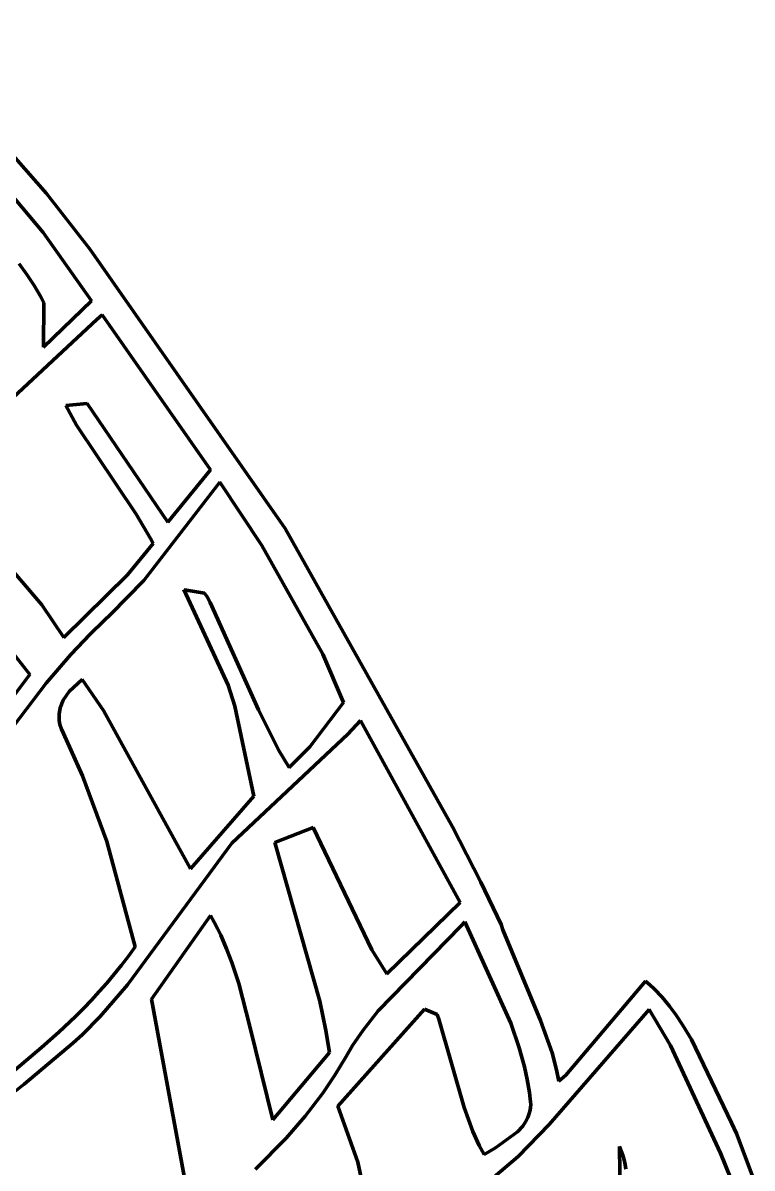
# Model space of a CAD drawing. Header units: millimetres. Extents: x 0 to 12.5, y 0 to 14.6.
# Drawn here: x 8.448 to 9.576, y 4.934 to 6.707 of the extents above; entities that cross this region are included whole.
import ezdxf

# ---------------------------------------------------------------- set-up
doc = ezdxf.new("R2010")
doc.units = ezdxf.units.MM
doc.layers.add('color#131313ff', color=7, linetype='CONTINUOUS', lineweight=100)
doc.layers.add('color#fcfcfcff', color=7, linetype='CONTINUOUS', lineweight=100)

msp = doc.modelspace()

# ---------------------------------------------------------------- linework, layer by layer
at = {"layer": 'color#131313ff'}
for p, q in [((8.2507, 6.707), (8.484, 6.4429)), ((8.4787, 6.3825), (8.4025, 6.4726)), ((8.484, 6.4429), (8.5516, 6.3564)), ((8.5538, 6.2767), (8.4787, 6.3825)), ((8.5516, 6.3564), (8.8535, 5.9244)), ((8.4417, 6.3338), (8.4538, 6.3175)), ((8.4538, 6.3175), (8.4651, 6.3006)), ((8.4651, 6.3006), (8.4754, 6.2829)), ((8.4754, 6.2829), (8.4801, 6.2738)), ((8.4794, 6.2048), (8.5538, 6.2767)), ((8.4801, 6.2738), (8.4794, 6.2048)), ((8.5621, 6.2479), (8.3833, 6.0813)), ((8.5702, 6.2548), (8.5621, 6.2479)), ((8.7379, 6.0152), (8.5702, 6.2548)), ((8.5138, 6.1147), (8.547, 6.1179)), ((8.547, 6.1179), (8.6716, 5.9338)), ((8.5303, 6.084), (8.5138, 6.1147)), ((8.623, 5.9465), (8.5303, 6.084)), ((8.6716, 5.9338), (8.7379, 6.0152)), ((8.7524, 5.9959), (8.6347, 5.8438)), ((8.8175, 5.8978), (8.7524, 5.9959)), ((8.645, 5.9087), (8.623, 5.9465)), ((8.8535, 5.9244), (8.8651, 5.9033)), ((8.649, 5.9009), (8.645, 5.9087)), ((8.6095, 5.8526), (8.649, 5.9009)), ((8.9119, 5.7297), (8.8175, 5.8978)), ((8.8651, 5.9033), (9.1126, 5.4623)), ((8.409, 5.8845), (8.4767, 5.806)), ((8.4584, 5.698), (8.3369, 5.8512)), ((8.5106, 5.7557), (8.6095, 5.8526)), ((8.6347, 5.8438), (8.5835, 5.7914)), ((8.7652, 5.6815), (8.6965, 5.8297)), ((8.6965, 5.8297), (8.6977, 5.8294)), ((8.6977, 5.8294), (8.7286, 5.8239)), ((8.7286, 5.8239), (8.7326, 5.8183)), ((8.7326, 5.8183), (8.7374, 5.8094)), ((8.4767, 5.806), (8.5106, 5.7557)), ((8.7374, 5.8094), (8.8121, 5.6435)), ((8.5728, 5.7814), (8.5518, 5.7608)), ((8.5835, 5.7914), (8.5728, 5.7814)), ((8.5518, 5.7608), (8.5216, 5.7289)), ((8.5216, 5.7289), (8.4833, 5.6847)), ((8.9435, 5.6547), (8.9119, 5.7297)), ((8.3437, 5.5466), (8.4584, 5.698)), ((8.4833, 5.6847), (8.3147, 5.4631)), ((8.5191, 5.6721), (8.5391, 5.6906)), ((8.5391, 5.6906), (8.5721, 5.6425)), ((8.7754, 5.6489), (8.7652, 5.6815)), ((8.5053, 5.6463), (8.51, 5.6583)), ((8.51, 5.6583), (8.5191, 5.6721)), ((8.5036, 5.6368), (8.5053, 5.6463)), ((8.5721, 5.6425), (8.707, 5.3973)), ((8.8049, 5.5097), (8.7754, 5.6489)), ((8.8121, 5.6435), (8.8438, 5.5803)), ((8.8915, 5.5863), (8.9435, 5.6547)), ((8.5037, 5.6271), (8.5036, 5.6368)), ((8.5049, 5.6205), (8.5037, 5.6271)), ((8.507, 5.6137), (8.5049, 5.6205)), ((8.9701, 5.6268), (8.9506, 5.606)), ((9.1243, 5.3451), (8.9701, 5.6268)), ((8.5101, 5.607), (8.507, 5.6137)), ((8.5399, 5.5411), (8.5101, 5.607)), ((8.9506, 5.606), (8.7711, 5.4369)), ((8.8594, 5.5542), (8.8915, 5.5863)), ((8.8438, 5.5803), (8.8594, 5.5542)), ((8.5772, 5.4394), (8.5399, 5.5411)), ((8.707, 5.3973), (8.8049, 5.5097)), ((8.8372, 5.4379), (8.897, 5.4612)), ((8.897, 5.4612), (8.9877, 5.2719)), ((9.1126, 5.4623), (9.1564, 5.3765)), ((8.6215, 5.2767), (8.5772, 5.4394)), ((8.7711, 5.4369), (8.6093, 5.2178)), ((8.907, 5.1923), (8.8372, 5.4379)), ((9.1564, 5.3765), (9.1877, 5.3113)), ((9.0109, 5.2347), (9.1243, 5.3451)), ((8.6465, 5.1955), (8.7379, 5.3249)), ((8.7379, 5.3249), (8.7435, 5.3149)), ((8.7435, 5.3149), (8.7487, 5.3047)), ((8.7487, 5.3047), (8.7537, 5.2944)), ((9.1251, 5.3084), (8.9975, 5.1777)), ((9.1317, 5.3153), (9.1251, 5.3084)), ((9.2029, 5.1585), (9.1317, 5.3153)), ((9.1877, 5.3113), (9.1905, 5.3029)), ((9.1905, 5.3029), (9.2487, 5.1625)), ((8.7537, 5.2944), (8.7628, 5.2735)), ((8.6109, 5.2622), (8.6215, 5.2767)), ((8.7628, 5.2735), (8.7709, 5.2522)), ((8.9877, 5.2719), (9.0109, 5.2347)), ((8.6001, 5.248), (8.6109, 5.2622)), ((8.7709, 5.2522), (8.7815, 5.2197)), ((8.5774, 5.2205), (8.5889, 5.2341)), ((8.5889, 5.2341), (8.6001, 5.248)), ((8.5656, 5.2072), (8.5774, 5.2205)), ((8.6093, 5.2178), (8.5669, 5.1688)), ((8.7815, 5.2197), (8.7989, 5.1532)), ((9.2876, 5.0781), (9.4111, 5.2235)), ((9.4111, 5.2235), (9.4179, 5.2175)), ((9.4179, 5.2175), (9.4244, 5.2114)), ((8.5535, 5.1941), (8.5656, 5.2072)), ((8.7045, 4.8814), (8.6465, 5.1955)), ((9.4244, 5.2114), (9.4367, 5.1985)), ((9.4367, 5.1985), (9.4481, 5.1849)), ((8.5287, 5.1687), (8.5412, 5.1813)), ((8.5412, 5.1813), (8.5535, 5.1941)), ((8.9166, 5.147), (8.907, 5.1923)), ((8.9349, 5.03), (9.0693, 5.1799)), ((8.9975, 5.1777), (8.9739, 5.1476)), ((9.0693, 5.1799), (9.0886, 5.172)), ((9.4167, 5.1795), (9.2621, 5.0016)), ((9.45, 5.1239), (9.4167, 5.1795)), ((9.4481, 5.1849), (9.4587, 5.1707)), ((8.5029, 5.1442), (8.5287, 5.1687)), ((8.5669, 5.1688), (8.5399, 5.1407)), ((9.0886, 5.172), (9.0914, 5.1646)), ((9.0914, 5.1646), (9.1302, 5.0276)), ((9.2487, 5.1625), (9.2666, 5.1122)), ((9.4587, 5.1707), (9.4685, 5.1559)), ((8.4764, 5.1205), (8.5029, 5.1442)), ((8.7989, 5.1532), (8.8345, 5.0085)), ((8.9221, 5.1127), (8.9166, 5.147)), ((8.9739, 5.1476), (8.9578, 5.1236)), ((9.2158, 5.1201), (9.2029, 5.1585)), ((9.4685, 5.1559), (9.4821, 5.1329)), ((8.525, 5.1276), (8.4494, 5.064)), ((8.5399, 5.1407), (8.525, 5.1276)), ((9.4821, 5.1329), (9.5443, 5.0039)), ((8.4354, 5.0861), (8.4764, 5.1205)), ((8.8345, 5.0085), (8.9221, 5.1127)), ((8.948, 5.107), (8.9305, 5.078)), ((8.9578, 5.1236), (8.948, 5.107)), ((9.2238, 5.0909), (9.2158, 5.1201)), ((9.2666, 5.1122), (9.2734, 5.0863)), ((9.5272, 4.9573), (9.45, 5.1239)), ((9.2281, 5.0712), (9.2238, 5.0909)), ((8.9305, 5.078), (8.9116, 5.0501)), ((9.2315, 5.0512), (9.2281, 5.0712)), ((9.2734, 5.0863), (9.277, 5.0687)), ((9.277, 5.0687), (9.2876, 5.0781)), ((8.4494, 5.064), (8.0907, 4.7851)), ((8.9116, 5.0501), (8.8843, 5.0144)), ((9.2328, 5.0412), (9.2315, 5.0512)), ((9.2333, 5.0367), (9.2328, 5.0412)), ((9.2334, 5.0323), (9.2333, 5.0367)), ((8.966, 4.9431), (8.9349, 5.03)), ((9.1302, 5.0276), (9.1438, 4.9905)), ((9.2291, 5.0125), (9.2317, 5.02)), ((9.2317, 5.02), (9.2325, 5.024)), ((9.2325, 5.024), (9.2331, 5.028)), ((9.2331, 5.028), (9.2334, 5.0323)), ((8.8843, 5.0144), (8.8549, 4.9805)), ((9.2621, 5.0016), (9.2142, 4.9518)), ((9.221, 4.999), (9.2255, 5.0055)), ((9.2255, 5.0055), (9.2291, 5.0125)), ((9.5443, 5.0039), (9.5518, 4.9877)), ((9.1438, 4.9905), (9.1538, 4.9689)), ((9.179, 4.9652), (9.2129, 4.99)), ((9.2129, 4.99), (9.221, 4.999)), ((9.5518, 4.9877), (9.5761, 4.9229)), ((8.8549, 4.9805), (8.8075, 4.9324)), ((9.1538, 4.9689), (9.1616, 4.9548)), ((9.1616, 4.9548), (9.179, 4.9652)), ((9.3733, 4.8101), (9.3707, 4.9675)), ((9.3707, 4.9675), (9.3735, 4.9609)), ((9.2142, 4.9518), (9.0119, 4.781)), ((9.3735, 4.9609), (9.3759, 4.954)), ((9.3759, 4.954), (9.3779, 4.9469)), ((9.3779, 4.9469), (9.3795, 4.9397)), ((9.5513, 4.8971), (9.5272, 4.9573)), ((8.976, 4.8945), (8.966, 4.9431)), ((9.3795, 4.9397), (9.3808, 4.9324))]:
    msp.add_line(p, q, dxfattribs=at)
at = {"layer": 'color#fcfcfcff'}
for p, q in [((8.484, 6.4429), (8.2507, 6.707)), ((8.4025, 6.4726), (8.4787, 6.3825)), ((8.5516, 6.3564), (8.484, 6.4429)), ((8.4787, 6.3825), (8.5538, 6.2767)), ((8.8535, 5.9244), (8.5516, 6.3564)), ((8.4538, 6.3175), (8.4417, 6.3338)), ((8.4651, 6.3006), (8.4538, 6.3175)), ((8.4754, 6.2829), (8.4651, 6.3006)), ((8.4801, 6.2738), (8.4754, 6.2829)), ((8.5538, 6.2767), (8.4794, 6.2048)), ((8.4794, 6.2048), (8.4801, 6.2738)), ((8.3833, 6.0813), (8.5621, 6.2479)), ((8.5621, 6.2479), (8.5702, 6.2548)), ((8.5702, 6.2548), (8.7379, 6.0152)), ((8.547, 6.1179), (8.5138, 6.1147)), ((8.6716, 5.9338), (8.547, 6.1179)), ((8.5138, 6.1147), (8.5303, 6.084)), ((8.5303, 6.084), (8.623, 5.9465)), ((8.7379, 6.0152), (8.6716, 5.9338)), ((8.6347, 5.8438), (8.7524, 5.9959)), ((8.7524, 5.9959), (8.8175, 5.8978)), ((8.623, 5.9465), (8.645, 5.9087)), ((8.8651, 5.9033), (8.8535, 5.9244)), ((8.645, 5.9087), (8.649, 5.9009)), ((8.649, 5.9009), (8.6095, 5.8526)), ((8.8175, 5.8978), (8.9119, 5.7297)), ((9.1126, 5.4623), (8.8651, 5.9033)), ((8.4767, 5.806), (8.409, 5.8845)), ((8.3369, 5.8512), (8.4584, 5.698)), ((8.6095, 5.8526), (8.5106, 5.7557)), ((8.5835, 5.7914), (8.6347, 5.8438)), ((8.6977, 5.8294), (8.6965, 5.8297)), ((8.6965, 5.8297), (8.7652, 5.6815)), ((8.7286, 5.8239), (8.6977, 5.8294)), ((8.7326, 5.8183), (8.7286, 5.8239)), ((8.7374, 5.8094), (8.7326, 5.8183)), ((8.5106, 5.7557), (8.4767, 5.806)), ((8.8121, 5.6435), (8.7374, 5.8094)), ((8.5518, 5.7608), (8.5728, 5.7814)), ((8.5728, 5.7814), (8.5835, 5.7914)), ((8.5216, 5.7289), (8.5518, 5.7608)), ((8.4833, 5.6847), (8.5216, 5.7289)), ((8.9119, 5.7297), (8.9435, 5.6547)), ((8.4584, 5.698), (8.3437, 5.5466)), ((8.3147, 5.4631), (8.4833, 5.6847)), ((8.5391, 5.6906), (8.5191, 5.6721)), ((8.5721, 5.6425), (8.5391, 5.6906)), ((8.7652, 5.6815), (8.7754, 5.6489)), ((8.51, 5.6583), (8.5053, 5.6463)), ((8.5191, 5.6721), (8.51, 5.6583)), ((8.5053, 5.6463), (8.5036, 5.6368)), ((8.707, 5.3973), (8.5721, 5.6425)), ((8.7754, 5.6489), (8.8049, 5.5097)), ((8.8438, 5.5803), (8.8121, 5.6435)), ((8.9435, 5.6547), (8.8915, 5.5863)), ((8.5036, 5.6368), (8.5037, 5.6271)), ((8.5037, 5.6271), (8.5049, 5.6205)), ((8.5049, 5.6205), (8.507, 5.6137)), ((8.9506, 5.606), (8.9701, 5.6268)), ((8.9701, 5.6268), (9.1243, 5.3451)), ((8.507, 5.6137), (8.5101, 5.607)), ((8.5101, 5.607), (8.5399, 5.5411)), ((8.7711, 5.4369), (8.9506, 5.606)), ((8.8915, 5.5863), (8.8594, 5.5542)), ((8.8594, 5.5542), (8.8438, 5.5803)), ((8.5399, 5.5411), (8.5772, 5.4394)), ((8.8049, 5.5097), (8.707, 5.3973)), ((8.897, 5.4612), (8.8372, 5.4379)), ((8.9877, 5.2719), (8.897, 5.4612)), ((9.1564, 5.3765), (9.1126, 5.4623)), ((8.5772, 5.4394), (8.6215, 5.2767)), ((8.6093, 5.2178), (8.7711, 5.4369)), ((8.8372, 5.4379), (8.907, 5.1923)), ((9.1877, 5.3113), (9.1564, 5.3765)), ((9.1243, 5.3451), (9.0109, 5.2347)), ((8.7379, 5.3249), (8.6465, 5.1955)), ((8.7435, 5.3149), (8.7379, 5.3249)), ((8.7487, 5.3047), (8.7435, 5.3149)), ((8.7537, 5.2944), (8.7487, 5.3047)), ((8.9975, 5.1777), (9.1251, 5.3084)), ((9.1251, 5.3084), (9.1317, 5.3153)), ((9.1317, 5.3153), (9.2029, 5.1585)), ((9.1905, 5.3029), (9.1877, 5.3113)), ((9.2487, 5.1625), (9.1905, 5.3029)), ((8.7628, 5.2735), (8.7537, 5.2944)), ((8.6215, 5.2767), (8.6109, 5.2622)), ((8.7709, 5.2522), (8.7628, 5.2735)), ((9.0109, 5.2347), (8.9877, 5.2719)), ((8.6109, 5.2622), (8.6001, 5.248)), ((8.7815, 5.2197), (8.7709, 5.2522)), ((8.5889, 5.2341), (8.5774, 5.2205)), ((8.6001, 5.248), (8.5889, 5.2341)), ((8.5774, 5.2205), (8.5656, 5.2072)), ((8.5669, 5.1688), (8.6093, 5.2178)), ((8.7989, 5.1532), (8.7815, 5.2197)), ((9.4111, 5.2235), (9.2876, 5.0781)), ((9.4179, 5.2175), (9.4111, 5.2235)), ((9.4244, 5.2114), (9.4179, 5.2175)), ((8.5656, 5.2072), (8.5535, 5.1941)), ((8.6465, 5.1955), (8.7045, 4.8814)), ((9.4367, 5.1985), (9.4244, 5.2114)), ((9.4481, 5.1849), (9.4367, 5.1985)), ((8.5412, 5.1813), (8.5287, 5.1687)), ((8.5535, 5.1941), (8.5412, 5.1813)), ((8.907, 5.1923), (8.9166, 5.147)), ((9.0693, 5.1799), (8.9349, 5.03)), ((8.9739, 5.1476), (8.9975, 5.1777)), ((9.0886, 5.172), (9.0693, 5.1799)), ((9.2621, 5.0016), (9.4167, 5.1795)), ((9.4167, 5.1795), (9.45, 5.1239)), ((9.4587, 5.1707), (9.4481, 5.1849)), ((8.5287, 5.1687), (8.5029, 5.1442)), ((8.5399, 5.1407), (8.5669, 5.1688)), ((9.0914, 5.1646), (9.0886, 5.172)), ((9.1302, 5.0276), (9.0914, 5.1646)), ((9.2666, 5.1122), (9.2487, 5.1625)), ((9.4685, 5.1559), (9.4587, 5.1707)), ((8.5029, 5.1442), (8.4764, 5.1205)), ((8.8345, 5.0085), (8.7989, 5.1532)), ((8.9166, 5.147), (8.9221, 5.1127)), ((8.9578, 5.1236), (8.9739, 5.1476)), ((9.2029, 5.1585), (9.2158, 5.1201)), ((9.4821, 5.1329), (9.4685, 5.1559)), ((8.4494, 5.064), (8.525, 5.1276)), ((8.525, 5.1276), (8.5399, 5.1407)), ((9.5443, 5.0039), (9.4821, 5.1329)), ((8.4764, 5.1205), (8.4354, 5.0861)), ((8.9221, 5.1127), (8.8345, 5.0085)), ((8.9305, 5.078), (8.948, 5.107)), ((8.948, 5.107), (8.9578, 5.1236)), ((9.2158, 5.1201), (9.2238, 5.0909)), ((9.2734, 5.0863), (9.2666, 5.1122)), ((9.45, 5.1239), (9.5272, 4.9573)), ((9.2238, 5.0909), (9.2281, 5.0712)), ((8.9116, 5.0501), (8.9305, 5.078)), ((9.2281, 5.0712), (9.2315, 5.0512)), ((9.277, 5.0687), (9.2734, 5.0863)), ((9.2876, 5.0781), (9.277, 5.0687)), ((8.0907, 4.7851), (8.4494, 5.064)), ((8.8843, 5.0144), (8.9116, 5.0501)), ((9.2315, 5.0512), (9.2328, 5.0412)), ((9.2328, 5.0412), (9.2333, 5.0367)), ((9.2333, 5.0367), (9.2334, 5.0323)), ((8.9349, 5.03), (8.966, 4.9431)), ((9.1438, 4.9905), (9.1302, 5.0276)), ((9.2317, 5.02), (9.2291, 5.0125)), ((9.2325, 5.024), (9.2317, 5.02)), ((9.2331, 5.028), (9.2325, 5.024)), ((9.2334, 5.0323), (9.2331, 5.028)), ((8.8549, 4.9805), (8.8843, 5.0144)), ((9.2142, 4.9518), (9.2621, 5.0016)), ((9.2255, 5.0055), (9.221, 4.999)), ((9.2291, 5.0125), (9.2255, 5.0055)), ((9.5518, 4.9877), (9.5443, 5.0039)), ((9.1538, 4.9689), (9.1438, 4.9905)), ((9.2129, 4.99), (9.179, 4.9652)), ((9.221, 4.999), (9.2129, 4.99)), ((9.5761, 4.9229), (9.5518, 4.9877)), ((8.8075, 4.9324), (8.8549, 4.9805)), ((9.1616, 4.9548), (9.1538, 4.9689)), ((9.179, 4.9652), (9.1616, 4.9548)), ((9.3735, 4.9609), (9.3707, 4.9675)), ((9.3707, 4.9675), (9.3733, 4.8101)), ((9.0119, 4.781), (9.2142, 4.9518)), ((9.3759, 4.954), (9.3735, 4.9609)), ((9.3779, 4.9469), (9.3759, 4.954)), ((9.3795, 4.9397), (9.3779, 4.9469)), ((9.5272, 4.9573), (9.5513, 4.8971)), ((8.966, 4.9431), (8.976, 4.8945)), ((9.3808, 4.9324), (9.3795, 4.9397))]:
    msp.add_line(p, q, dxfattribs=at)

doc.saveas('drawing.dxf')
